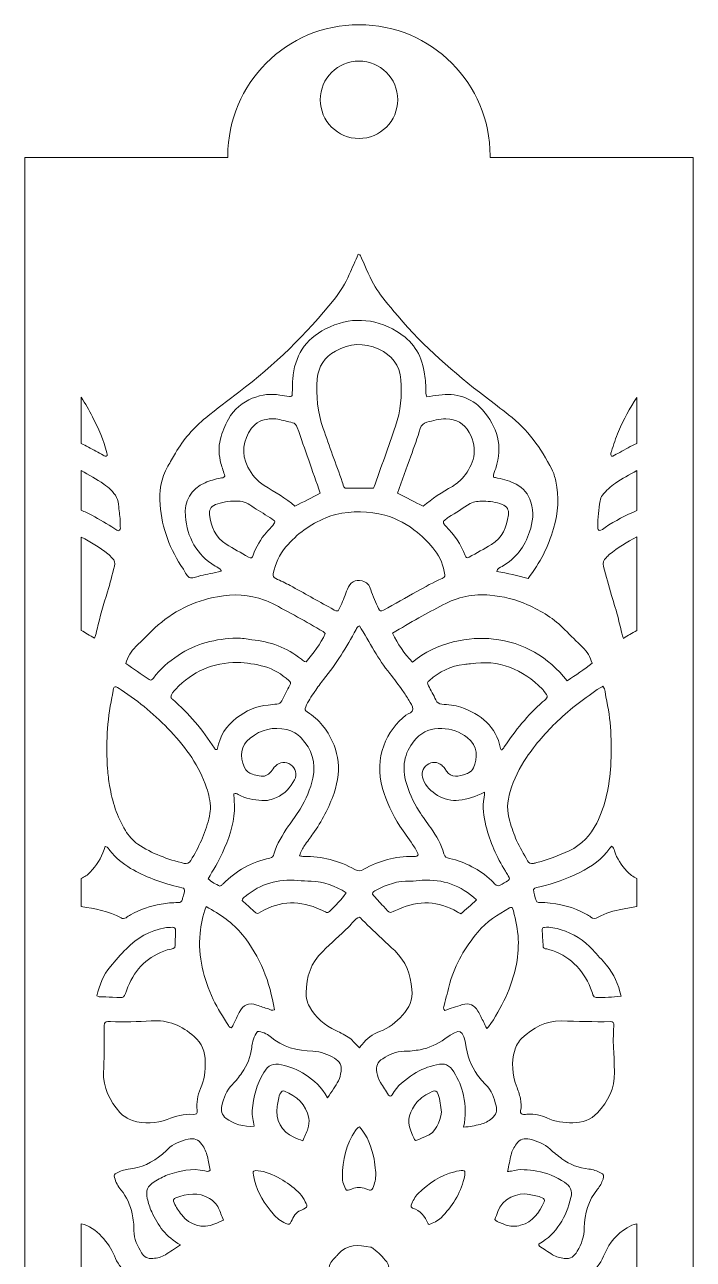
# Model space of a CAD drawing. Extents: x 1256 to 1744, y -1402 to 322.
# Drawn here: x 1256 to 1744, y -577 to 322 of the extents above; entities that cross this region are included whole.
import ezdxf

# ---------------------------------------------------------------- set-up
doc = ezdxf.new("R2010")
doc.units = 0
doc.header["$MEASUREMENT"] = 0
doc.layers.add('Layer 1', color=7, linetype='Continuous')

# ---------------------------------------------------------------- blocks, each defined once
blk = doc.blocks.new('block 2')
at = {"layer": 'Layer 1', "lineweight": 0}
for points, knots in [([(1595.49, 225.5), (1595.49, 225.5), (1595.49, 226.69), (1595.49, 226.69), (1595.49, 279.49), (1552.69, 322.29), (1499.9, 322.29), (1447.1, 322.29), (1404.3, 279.49), (1404.3, 226.69), (1404.3, 226.69), (1404.3, 225.5), (1404.3, 225.5), (1404.3, 225.5), (1256.26, 225.5), (1256.26, 225.5), (1256.26, 225.5), (1256.26, -1401.88), (1256.26, -1401.88), (1256.26, -1401.88), (1743.54, -1401.88), (1743.54, -1401.88), (1743.54, -1401.88), (1743.54, 225.5), (1743.54, 225.5), (1743.54, 225.5), (1595.49, 225.5), (1595.49, 225.5)], [0, 0, 0, 0, 1, 1, 1, 2, 2, 2, 3, 3, 3, 4, 4, 4, 5, 5, 5, 6, 6, 6, 7, 7, 7, 8, 8, 8, 9, 9, 9, 9]), ([(1499.9, 295.8), (1515.48, 295.8), (1528.11, 283.17), (1528.11, 267.59), (1528.11, 251.99), (1515.48, 239.35), (1499.9, 239.35), (1484.32, 239.35), (1471.68, 251.99), (1471.68, 267.59), (1471.68, 283.17), (1484.32, 295.8), (1499.9, 295.8)], [0, 0, 0, 0, 1, 1, 1, 2, 2, 2, 3, 3, 3, 4, 4, 4, 4]), ([(1528.39, 109.76), (1547.18, 87.52), (1568.99, 68.65), (1592.05, 51.13), (1597.74, 46.82), (1603.26, 42.32), (1608.91, 37.99), (1622.76, 27.39), (1632.56, 13.61), (1640.43, -1.71), (1641.82, -4.42), (1642.62, -7.32), (1643.29, -10.28), (1646.02, -21.92), (1645.11, -33.37), (1641.73, -44.77), (1637.86, -57.95), (1631.93, -70.04), (1623.1, -81.21), (1615.7, -79.46), (1608.19, -77.21), (1600.32, -76.28), (1600.86, -73.7), (1602.78, -73.29), (1604.17, -72.51), (1614.3, -66.8), (1620.59, -58.06), (1624.21, -47.26), (1626.56, -40.21), (1627.56, -33.04), (1625.22, -25.67), (1623.34, -19.76), (1619.75, -15.5), (1614.34, -12.64), (1610.12, -10.39), (1605.6, -9), (1600.92, -8.07), (1599.91, -7.86), (1598.87, -7.68), (1597.87, -7.49), (1597.55, -4.96), (1598.85, -3.08), (1599.52, -1.09), (1605.01, 15.12), (1600.6, 29.34), (1589.89, 41.56), (1581.69, 50.91), (1570.48, 53.92), (1558.15, 52.42), (1555.18, 52.06), (1552.24, 51.54), (1549.4, 51.13), (1548.17, 52.99), (1548.63, 54.76), (1548.6, 56.43), (1548.56, 60.76), (1548.13, 65.04), (1547.46, 69.3), (1545.38, 82.31), (1538.59, 92.15), (1527.42, 98.79), (1510.54, 108.86), (1493.08, 109.5), (1475.58, 100.63), (1460.69, 93.1), (1452.86, 80.62), (1451.6, 64), (1451.34, 60.34), (1451.37, 56.67), (1451.26, 53.01), (1451.21, 51.65), (1450.41, 51.15), (1449.14, 51.32), (1446.78, 51.65), (1444.42, 51.88), (1442.1, 52.36), (1430.61, 54.65), (1412.79, 49.68), (1404.71, 34.73), (1402.25, 30.16), (1400.15, 25.42), (1398.85, 20.4), (1397.29, 14.43), (1397.79, 8.41), (1399.3, 2.49), (1400.11, -0.63), (1401.19, -3.68), (1402.12, -6.71), (1401.43, -8.33), (1399.95, -7.81), (1398.81, -8.07), (1395, -8.9), (1391.32, -10.02), (1387.71, -11.51), (1377.23, -15.86), (1372.41, -25.1), (1373.36, -35.92), (1374.7, -51.35), (1381.45, -63.92), (1395.11, -72.19), (1396.56, -73.07), (1398.24, -73.64), (1399.28, -75.11), (1399.39, -75.26), (1399.33, -75.52), (1399.37, -76.04), (1396.75, -76.6), (1394.09, -77.18), (1391.43, -77.75), (1389.11, -78.24), (1386.78, -78.66), (1384.48, -79.2), (1381.97, -79.78), (1379.29, -81.38), (1377.06, -80.86), (1374.44, -80.24), (1373.45, -76.84), (1371.89, -74.57), (1362.2, -60.39), (1356.33, -44.66), (1354.93, -27.66), (1354.1, -17.98), (1355.58, -8.27), (1360.6, 0.47), (1362.41, 3.65), (1364.19, 6.88), (1366.05, 10.04), (1371.89, 20.01), (1379.42, 28.58), (1388.33, 35.87), (1396.19, 42.28), (1404.26, 48.44), (1412.33, 54.59), (1438.23, 74.26), (1461.49, 96.61), (1481.79, 122.08), (1486.27, 127.7), (1489.92, 133.74), (1492.82, 140.27), (1495.01, 145.16), (1497.17, 150.08), (1499.36, 155.01), (1501.24, 154.64), (1501.3, 153.17), (1501.74, 152.17), (1512.1, 128.57), (1512.36, 128.78), (1528.39, 109.76)], [0, 0, 0, 0, 1, 1, 1, 2, 2, 2, 3, 3, 3, 4, 4, 4, 5, 5, 5, 6, 6, 6, 7, 7, 7, 8, 8, 8, 9, 9, 9, 10, 10, 10, 11, 11, 11, 12, 12, 12, 13, 13, 13, 14, 14, 14, 15, 15, 15, 16, 16, 16, 17, 17, 17, 18, 18, 18, 19, 19, 19, 20, 20, 20, 21, 21, 21, 22, 22, 22, 23, 23, 23, 24, 24, 24, 25, 25, 25, 26, 26, 26, 27, 27, 27, 28, 28, 28, 29, 29, 29, 30, 30, 30, 31, 31, 31, 32, 32, 32, 33, 33, 33, 34, 34, 34, 35, 35, 35, 36, 36, 36, 37, 37, 37, 38, 38, 38, 39, 39, 39, 40, 40, 40, 41, 41, 41, 42, 42, 42, 43, 43, 43, 44, 44, 44, 45, 45, 45, 46, 46, 46, 47, 47, 47, 48, 48, 48, 49, 49, 49, 49]), ([(1526.53, 29.77), (1521.49, 14.69), (1515.95, -0.22), (1510.57, -15.37), (1510.57, -15.37), (1489.73, -15.37), (1489.73, -15.37), (1488.41, -14.31), (1488.28, -12.49), (1487.72, -10.95), (1483.04, 2.01), (1478.33, 14.95), (1473.82, 27.97), (1469.76, 39.72), (1468.42, 51.86), (1469.52, 64.26), (1470.32, 73.35), (1474.76, 80.06), (1482.7, 84.43), (1492.97, 90.1), (1503.42, 90.81), (1514.27, 85.88), (1523.96, 81.46), (1529.52, 74.21), (1530.43, 63.57), (1531.4, 52.06), (1530.19, 40.7), (1526.53, 29.77)], [0, 0, 0, 0, 1, 1, 1, 2, 2, 2, 3, 3, 3, 4, 4, 4, 5, 5, 5, 6, 6, 6, 7, 7, 7, 8, 8, 8, 9, 9, 9, 9]), ([(1297.46, 50.74), (1300.46, 46.19), (1303.17, 41.48), (1305.64, 36.56), (1309.9, 28.06), (1313.88, 19.47), (1316.19, 10.21), (1316.35, 9.63), (1316.35, 8.98), (1316.41, 8.39), (1315.29, 7.2), (1314.4, 8.11), (1313.53, 8.57), (1309.92, 10.51), (1306.37, 12.55), (1302.74, 14.43), (1300.98, 15.34), (1299.23, 16.25), (1297.46, 17.09), (1297.46, 17.09), (1297.46, 50.74), (1297.46, 50.74)], [0, 0, 0, 0, 1, 1, 1, 2, 2, 2, 3, 3, 3, 4, 4, 4, 5, 5, 5, 6, 6, 6, 7, 7, 7, 7]), ([(1702.34, 17.11), (1698.12, 15.1), (1693.99, 12.94), (1689.92, 10.62), (1688.23, 9.67), (1686.54, 8.74), (1684.79, 7.89), (1684.12, 7.57), (1683.47, 8.09), (1683.45, 8.74), (1683.41, 9.58), (1683.58, 10.47), (1683.86, 11.27), (1685.53, 16.16), (1686.95, 21.16), (1689.01, 25.88), (1692.8, 34.55), (1697.19, 42.82), (1702.34, 50.59), (1702.34, 50.59), (1702.34, 17.11), (1702.34, 17.11)], [0, 0, 0, 0, 1, 1, 1, 2, 2, 2, 3, 3, 3, 4, 4, 4, 5, 5, 5, 6, 6, 6, 7, 7, 7, 7]), ([(1471.66, -19.2), (1465.34, -22.42), (1459.44, -25.45), (1453.18, -28.63), (1446.45, -22.66), (1438.49, -18.35), (1430.9, -13.53), (1425.68, -10.22), (1421.83, -5.67), (1419, -0.2), (1413.78, 9.89), (1415.21, 19.32), (1421.66, 28.26), (1424.77, 32.56), (1429.29, 34.44), (1434.4, 34.94), (1436.52, 35.14), (1438.73, 35.11), (1440.83, 34.75), (1444.42, 34.1), (1447.92, 33.08), (1451.49, 32.26), (1453.4, 31.83), (1454.33, 30.55), (1454.93, 28.8), (1460.43, 12.96), (1465.97, -2.86), (1471.66, -19.2)], [0, 0, 0, 0, 1, 1, 1, 2, 2, 2, 3, 3, 3, 4, 4, 4, 5, 5, 5, 6, 6, 6, 7, 7, 7, 8, 8, 8, 9, 9, 9, 9]), ([(1576.26, -7.06), (1573.94, -9.93), (1571.09, -12.23), (1567.95, -14.15), (1560.61, -18.65), (1553.13, -22.9), (1546.64, -28.63), (1540.47, -25.49), (1534.54, -22.48), (1528.01, -19.15), (1531.32, -9.87), (1534.52, -1), (1537.68, 7.89), (1540.04, 14.58), (1542.48, 21.24), (1544.58, 28.02), (1545.4, 30.64), (1546.79, 31.87), (1549.34, 32.56), (1553.93, 33.84), (1558.47, 34.98), (1563.25, 35.01), (1570.8, 35.03), (1576.34, 31.85), (1580.15, 25.18), (1587.49, 12.37), (1583.01, 1.4), (1576.26, -7.06)], [0, 0, 0, 0, 1, 1, 1, 2, 2, 2, 3, 3, 3, 4, 4, 4, 5, 5, 5, 6, 6, 6, 7, 7, 7, 8, 8, 8, 9, 9, 9, 9]), ([(1297.46, -2.64), (1303.1, -5.63), (1308.6, -8.92), (1313.94, -12.51), (1315.72, -13.72), (1317.36, -15.15), (1318.92, -16.62), (1322.49, -19.97), (1324.68, -23.93), (1324.83, -29.06), (1324.94, -32.94), (1326.04, -36.72), (1325.89, -40.1), (1325.89, -41.29), (1325.95, -41.94), (1325.89, -42.59), (1325.78, -43.82), (1326.41, -45.38), (1325.24, -46.16), (1323.9, -47.09), (1322.86, -45.66), (1321.89, -44.99), (1316.54, -41.33), (1310.83, -38.3), (1305.16, -35.21), (1302.65, -33.82), (1300.07, -32.63), (1297.46, -31.62), (1297.46, -31.62), (1297.46, -2.64), (1297.46, -2.64)], [0, 0, 0, 0, 1, 1, 1, 2, 2, 2, 3, 3, 3, 4, 4, 4, 5, 5, 5, 6, 6, 6, 7, 7, 7, 8, 8, 8, 9, 9, 9, 10, 10, 10, 10]), ([(1702.34, -31.83), (1694.31, -35.06), (1686.65, -39.21), (1679.25, -44.06), (1677.89, -44.97), (1676.74, -46.42), (1674.9, -46.35), (1673.73, -45.53), (1674.06, -44.38), (1674.02, -43.39), (1673.76, -37.11), (1674.69, -30.92), (1675.6, -24.73), (1675.81, -23.18), (1676.44, -21.88), (1677.39, -20.67), (1680.07, -17.27), (1683.02, -14.2), (1686.72, -11.84), (1691.82, -8.57), (1697.04, -5.5), (1702.34, -2.69), (1702.34, -2.69), (1702.34, -31.83), (1702.34, -31.83)], [0, 0, 0, 0, 1, 1, 1, 2, 2, 2, 3, 3, 3, 4, 4, 4, 5, 5, 5, 6, 6, 6, 7, 7, 7, 8, 8, 8, 8]), ([(1421.83, -28.59), (1425.96, -31.62), (1430.59, -34.02), (1434.9, -36.85), (1439.53, -39.88), (1439.49, -39.99), (1435.92, -43.91), (1434.77, -45.18), (1433.58, -46.44), (1432.45, -47.74), (1428.17, -52.65), (1424.88, -58.14), (1422.76, -64.33), (1422.09, -66.34), (1421.16, -66.67), (1419.32, -65.63), (1413.89, -62.58), (1408.44, -59.53), (1403.13, -56.28), (1395.06, -51.35), (1392.14, -43.34), (1390.91, -34.6), (1390.52, -31.9), (1391.62, -28.87), (1395.28, -27.46), (1399.95, -25.67), (1404.78, -24.8), (1410.47, -24.99), (1414.26, -24.65), (1418.13, -25.88), (1421.83, -28.59)], [0, 0, 0, 0, 1, 1, 1, 2, 2, 2, 3, 3, 3, 4, 4, 4, 5, 5, 5, 6, 6, 6, 7, 7, 7, 8, 8, 8, 9, 9, 9, 10, 10, 10, 10]), ([(1561.93, -41.74), (1561.15, -40.77), (1561.13, -39.77), (1562.11, -38.93), (1563.08, -38.11), (1564.12, -37.31), (1565.2, -36.61), (1570.46, -33.28), (1575.76, -29.99), (1581, -26.64), (1583.92, -24.76), (1587.18, -25.21), (1590.58, -24.91), (1595.12, -24.99), (1599.8, -25.56), (1604.21, -27.37), (1607.85, -28.89), (1609.23, -30.97), (1608.76, -34.95), (1607.65, -43.84), (1604.34, -51.61), (1596.36, -56.5), (1591.06, -59.74), (1585.58, -62.73), (1580.15, -65.78), (1578.68, -66.58), (1577.71, -66.21), (1577.17, -64.61), (1574.37, -56.26), (1569.29, -49.4), (1563.21, -43.21), (1562.76, -42.76), (1562.32, -42.26), (1561.93, -41.74)], [0, 0, 0, 0, 1, 1, 1, 2, 2, 2, 3, 3, 3, 4, 4, 4, 5, 5, 5, 6, 6, 6, 7, 7, 7, 8, 8, 8, 9, 9, 9, 10, 10, 10, 11, 11, 11, 11]), ([(1517.79, -104.32), (1515.87, -105.38), (1515.17, -105.16), (1514.22, -103.24), (1512.06, -98.8), (1509.94, -94.32), (1508.57, -89.54), (1507.6, -86.16), (1505.57, -83.83), (1502.11, -83.03), (1497.21, -81.88), (1493.17, -84.02), (1491.44, -89), (1490.01, -93.09), (1488.49, -97.09), (1486.63, -100.99), (1485.99, -102.33), (1485.25, -103.6), (1484.62, -104.79), (1482.44, -105.16), (1481.14, -103.82), (1479.67, -103), (1469.69, -97.5), (1459.74, -91.92), (1449.72, -86.45), (1446.34, -84.58), (1442.77, -83.03), (1439.31, -81.32), (1437.45, -80.41), (1437.04, -79.69), (1437.43, -77.77), (1438.92, -70.48), (1441.76, -63.94), (1446.69, -58.16), (1454.72, -48.77), (1464.35, -41.83), (1475.64, -37.05), (1478.02, -36.03), (1480.47, -35.32), (1483, -34.71), (1494.99, -31.83), (1507, -31.96), (1518.79, -35.23), (1527.55, -37.63), (1535.53, -42.07), (1542.61, -47.82), (1547.31, -51.61), (1551.35, -56.11), (1555.18, -60.78), (1559.42, -65.95), (1561.15, -72.16), (1562.5, -78.53), (1562.84, -80.17), (1561.57, -80.86), (1560.4, -81.34), (1553.97, -83.91), (1548.06, -87.48), (1542.05, -90.79), (1533.93, -95.25), (1525.88, -99.84), (1517.79, -104.32)], [0, 0, 0, 0, 1, 1, 1, 2, 2, 2, 3, 3, 3, 4, 4, 4, 5, 5, 5, 6, 6, 6, 7, 7, 7, 8, 8, 8, 9, 9, 9, 10, 10, 10, 11, 11, 11, 12, 12, 12, 13, 13, 13, 14, 14, 14, 15, 15, 15, 16, 16, 16, 17, 17, 17, 18, 18, 18, 19, 19, 19, 20, 20, 20, 20]), ([(1297.46, -51.07), (1304.32, -54.46), (1310.74, -58.64), (1316.87, -63.34), (1318.06, -64.25), (1318.99, -65.5), (1320.11, -66.47), (1321.97, -68.1), (1322.27, -70.02), (1321.65, -72.32), (1319.96, -78.55), (1318.66, -84.89), (1316.63, -90.99), (1313.64, -99.99), (1311.26, -109.14), (1309.01, -118.34), (1308.56, -120.22), (1308.02, -122.06), (1307.24, -124.9), (1303.58, -122.73), (1300.46, -120.94), (1297.46, -119.08), (1297.46, -119.08), (1297.46, -51.07), (1297.46, -51.07)], [0, 0, 0, 0, 1, 1, 1, 2, 2, 2, 3, 3, 3, 4, 4, 4, 5, 5, 5, 6, 6, 6, 7, 7, 7, 8, 8, 8, 8]), ([(1702.34, -119.08), (1700.63, -120.09), (1698.94, -121.11), (1697.23, -122.1), (1695.96, -122.84), (1694.68, -123.64), (1692.54, -124.92), (1691.2, -119.75), (1689.94, -115.42), (1688.95, -111.05), (1687.6, -105.16), (1685.74, -99.43), (1684.01, -93.67), (1681.91, -86.66), (1680.18, -79.56), (1678.19, -72.51), (1677.48, -69.96), (1678, -67.88), (1680.03, -66.15), (1680.83, -65.44), (1681.48, -64.53), (1682.32, -63.88), (1688.66, -58.92), (1695.26, -54.53), (1702.34, -51.02), (1702.34, -51.02), (1702.34, -119.08), (1702.34, -119.08)], [0, 0, 0, 0, 1, 1, 1, 2, 2, 2, 3, 3, 3, 4, 4, 4, 5, 5, 5, 6, 6, 6, 7, 7, 7, 8, 8, 8, 9, 9, 9, 9]), ([(1351.2, -117.37), (1364.06, -105.14), (1379.36, -97.91), (1396.73, -94.54), (1408.5, -92.24), (1419.86, -93.04), (1431.05, -97.09), (1432.86, -97.74), (1434.68, -98.45), (1436.39, -99.34), (1449.01, -105.9), (1461.45, -112.76), (1473.67, -120.01), (1474.21, -120.33), (1474.65, -120.85), (1475.3, -121.41), (1471.75, -129.09), (1466.81, -135.82), (1461.36, -142.05), (1459.8, -141.88), (1458.85, -140.95), (1457.88, -140.15), (1447.34, -131.58), (1435.14, -127.23), (1421.76, -125.89), (1418.11, -125.52), (1414.47, -124.64), (1410.86, -124.72), (1395.52, -125.13), (1380.98, -128.68), (1368.1, -137.4), (1361.33, -142.01), (1354.86, -147.05), (1350.04, -153.85), (1349.26, -154.93), (1348.37, -156.01), (1346.88, -154.99), (1341.21, -151.12), (1335.56, -147.2), (1329.98, -143.35), (1331.43, -138.27), (1333.74, -134.26), (1337.31, -130.91), (1342.03, -126.47), (1346.51, -121.82), (1351.2, -117.37)], [0, 0, 0, 0, 1, 1, 1, 2, 2, 2, 3, 3, 3, 4, 4, 4, 5, 5, 5, 6, 6, 6, 7, 7, 7, 8, 8, 8, 9, 9, 9, 10, 10, 10, 11, 11, 11, 12, 12, 12, 13, 13, 13, 14, 14, 14, 15, 15, 15, 15]), ([(1597.81, -125.41), (1580.71, -123.55), (1556.48, -127.19), (1538.89, -142.27), (1532.85, -136.13), (1528.22, -129.05), (1524.26, -121.13), (1530.77, -117.34), (1537.05, -113.58), (1543.43, -110.01), (1549.25, -106.74), (1555.18, -103.65), (1561.07, -100.51), (1571.8, -94.78), (1583.31, -92.24), (1595.36, -93.41), (1604.8, -94.32), (1614.06, -96.46), (1622.8, -100.4), (1632.88, -104.95), (1642.21, -110.66), (1650, -118.66), (1654.22, -122.99), (1658.5, -127.23), (1662.89, -131.39), (1666.31, -134.59), (1668.39, -138.48), (1669.73, -143.09), (1664.02, -147.79), (1657.81, -151.57), (1651.6, -155.84), (1637.6, -138.4), (1620.01, -127.84), (1597.81, -125.41)], [0, 0, 0, 0, 1, 1, 1, 2, 2, 2, 3, 3, 3, 4, 4, 4, 5, 5, 5, 6, 6, 6, 7, 7, 7, 8, 8, 8, 9, 9, 9, 10, 10, 10, 11, 11, 11, 11]), ([(1517.06, -234.27), (1520, -244.01), (1524.05, -253.29), (1529.76, -261.77), (1532.77, -266.25), (1535.92, -270.62), (1538.95, -275.08), (1540.62, -277.55), (1542.33, -280.02), (1543.02, -282.76), (1541.77, -284.23), (1540.4, -283.87), (1539.19, -283.87), (1526.4, -283.8), (1514.44, -286.92), (1503.34, -293.21), (1501.07, -294.51), (1499.14, -294.79), (1496.76, -293.41), (1485.29, -286.79), (1472.87, -283.72), (1459.65, -283.85), (1458.83, -283.87), (1458.01, -283.63), (1456.6, -283.46), (1457.47, -280.15), (1458.89, -278), (1460.3, -275.88), (1462.23, -273), (1464.2, -270.17), (1466.23, -267.38), (1472.89, -258.25), (1478, -248.34), (1481.68, -237.65), (1487.85, -219.69), (1485.08, -203.25), (1473.33, -188.36), (1470.21, -184.44), (1466.42, -181.26), (1462.18, -178.58), (1460.28, -177.39), (1460.17, -176.74), (1461.04, -174.86), (1462.83, -170.9), (1465.13, -167.26), (1467.61, -163.71), (1469.71, -160.71), (1471.77, -157.65), (1474.11, -154.84), (1483.35, -143.63), (1490.81, -131.28), (1497.73, -118.58), (1498.34, -117.47), (1498.69, -116.18), (1500.24, -115.72), (1503.84, -121.8), (1507.47, -127.9), (1511.02, -134.05), (1514.37, -139.85), (1518.22, -145.3), (1522.4, -150.54), (1525.6, -154.6), (1528.65, -158.8), (1531.66, -163), (1533.31, -165.27), (1534.82, -167.65), (1536.21, -170.07), (1537.37, -172.13), (1539.04, -174.29), (1539.11, -176.46), (1539.19, -179.05), (1535.9, -179.55), (1534.11, -180.92), (1520.39, -191.32), (1510.35, -212.03), (1517.06, -234.27)], [0, 0, 0, 0, 1, 1, 1, 2, 2, 2, 3, 3, 3, 4, 4, 4, 5, 5, 5, 6, 6, 6, 7, 7, 7, 8, 8, 8, 9, 9, 9, 10, 10, 10, 11, 11, 11, 12, 12, 12, 13, 13, 13, 14, 14, 14, 15, 15, 15, 16, 16, 16, 17, 17, 17, 18, 18, 18, 19, 19, 19, 20, 20, 20, 21, 21, 21, 22, 22, 22, 23, 23, 23, 24, 24, 24, 25, 25, 25, 25]), ([(1366.35, -161.85), (1378.53, -149.02), (1393.48, -142.36), (1411.23, -142.53), (1417.89, -142.59), (1424.53, -143.72), (1430.96, -145.49), (1437.67, -147.36), (1443.55, -150.99), (1448.77, -155.64), (1449.81, -156.57), (1450.37, -157.5), (1449.57, -158.97), (1447.51, -162.76), (1445.54, -166.59), (1443.64, -170.44), (1442.88, -171.96), (1441.8, -172.65), (1440.11, -172.76), (1437.97, -172.89), (1435.85, -173.34), (1433.71, -173.51), (1425.03, -174.19), (1417.52, -177.71), (1410.73, -182.88), (1402.55, -189.09), (1398.96, -195.11), (1396.58, -205.95), (1395.63, -206.23), (1395.02, -205.76), (1394.54, -204.98), (1385.98, -191.69), (1375.98, -179.62), (1363.95, -169.32), (1363.47, -168.91), (1363.13, -168.32), (1362.72, -167.82), (1363.04, -165.27), (1364.75, -163.52), (1366.35, -161.85)], [0, 0, 0, 0, 1, 1, 1, 2, 2, 2, 3, 3, 3, 4, 4, 4, 5, 5, 5, 6, 6, 6, 7, 7, 7, 8, 8, 8, 9, 9, 9, 10, 10, 10, 11, 11, 11, 12, 12, 12, 13, 13, 13, 13]), ([(1605.77, -204.09), (1605.29, -204.8), (1604.73, -205.43), (1604.17, -206.08), (1604.04, -206.21), (1603.76, -206.17), (1603.54, -206.23), (1603.37, -205.86), (1603.09, -205.52), (1603, -205.15), (1599.86, -188.88), (1588.68, -180.35), (1574.14, -175.07), (1569.64, -173.45), (1564.83, -173.36), (1560.16, -172.82), (1557.97, -172.56), (1556.74, -171.81), (1555.81, -169.75), (1554.25, -166.2), (1552.28, -162.85), (1550.51, -159.43), (1549.49, -157.5), (1549.56, -156.92), (1551.16, -155.53), (1558.45, -149.11), (1566.87, -145.06), (1576.56, -143.89), (1578.05, -143.72), (1579.57, -143.66), (1581.06, -143.42), (1601.9, -140.15), (1619.06, -147.27), (1633.58, -161.94), (1633.88, -162.24), (1634.14, -162.59), (1634.4, -162.93), (1638.29, -167.95), (1637.58, -167.82), (1633.7, -171.22), (1622.78, -180.81), (1613.82, -192.06), (1605.77, -204.09)], [0, 0, 0, 0, 1, 1, 1, 2, 2, 2, 3, 3, 3, 4, 4, 4, 5, 5, 5, 6, 6, 6, 7, 7, 7, 8, 8, 8, 9, 9, 9, 10, 10, 10, 11, 11, 11, 12, 12, 12, 13, 13, 13, 14, 14, 14, 14]), ([(1362.65, -192.73), (1373.9, -204.74), (1383.57, -217.92), (1388.81, -233.82), (1390.37, -238.54), (1391.56, -243.34), (1391.71, -249.38), (1391.41, -251.13), (1391.15, -253.94), (1390.45, -256.65), (1387.69, -267.36), (1383.1, -277.29), (1377.3, -286.7), (1376.11, -288.67), (1374.57, -289.41), (1372.47, -288.89), (1360.49, -285.97), (1348.98, -281.85), (1338.68, -274.89), (1334.89, -272.29), (1332.03, -268.79), (1329.65, -264.87), (1323.49, -254.81), (1320.02, -243.77), (1318.16, -232.17), (1317.51, -228.15), (1316.89, -224.08), (1316.61, -220.01), (1315.37, -202.53), (1316.39, -185.18), (1319.79, -167.95), (1320, -166.89), (1320.39, -165.86), (1320.46, -164.79), (1320.91, -158.35), (1322.38, -159.84), (1326.54, -162.5), (1339.87, -171.05), (1351.85, -181.22), (1362.65, -192.73)], [0, 0, 0, 0, 1, 1, 1, 2, 2, 2, 3, 3, 3, 4, 4, 4, 5, 5, 5, 6, 6, 6, 7, 7, 7, 8, 8, 8, 9, 9, 9, 10, 10, 10, 11, 11, 11, 12, 12, 12, 13, 13, 13, 13]), ([(1622.69, -286.98), (1620.01, -282.07), (1617.11, -277.25), (1614.79, -272.16), (1612.76, -267.68), (1611.22, -262.92), (1609.73, -258.23), (1607.44, -251), (1607.91, -243.82), (1610.08, -236.61), (1612.76, -227.65), (1616.76, -219.34), (1622.04, -211.66), (1628.66, -202.05), (1636.13, -193.21), (1644.65, -185.16), (1654.26, -176.11), (1664.67, -168.15), (1675.64, -160.88), (1676.18, -160.53), (1676.79, -160.32), (1677.72, -159.84), (1679.6, -162.41), (1679.23, -165.14), (1679.79, -167.63), (1683.64, -184.14), (1684.34, -200.95), (1683.32, -217.74), (1682.43, -232.17), (1679.73, -246.33), (1673.15, -259.52), (1668.67, -268.57), (1662.27, -275.34), (1653.09, -279.69), (1645.48, -283.3), (1637.66, -286.23), (1629.51, -288.35), (1628.68, -288.56), (1627.84, -288.76), (1627.02, -288.95), (1625.07, -289.36), (1623.62, -288.69), (1622.69, -286.98)], [0, 0, 0, 0, 1, 1, 1, 2, 2, 2, 3, 3, 3, 4, 4, 4, 5, 5, 5, 6, 6, 6, 7, 7, 7, 8, 8, 8, 9, 9, 9, 10, 10, 10, 11, 11, 11, 12, 12, 12, 13, 13, 13, 14, 14, 14, 14]), ([(1400.32, -281.27), (1404.71, -271.4), (1408.67, -261.36), (1409.11, -250.37), (1409.26, -246.3), (1408.87, -242.21), (1408.74, -238.21), (1409.99, -237.37), (1410.9, -238.21), (1411.77, -238.69), (1417.18, -241.72), (1423.19, -242.5), (1429.19, -243.08), (1432.86, -243.43), (1436.48, -242.47), (1439.85, -240.94), (1445.78, -238.21), (1449.96, -233.65), (1452.92, -227.96), (1454.98, -224.02), (1453.74, -219.65), (1450.17, -217.05), (1446.54, -214.43), (1442.28, -214.71), (1438.99, -217.96), (1437.78, -219.15), (1436.85, -220.64), (1435.81, -222.03), (1433.62, -224.9), (1430.79, -225.94), (1427.26, -225.14), (1425.57, -224.75), (1423.84, -224.51), (1422.22, -224), (1419.67, -223.17), (1417.48, -221.66), (1416.44, -219.13), (1412.91, -210.43), (1413.39, -203.35), (1420.66, -197.55), (1428.54, -191.24), (1437.47, -189.14), (1447.36, -191.43), (1451.49, -192.38), (1454.96, -194.5), (1457.83, -197.53), (1465.6, -205.8), (1468.7, -215.54), (1466.27, -226.72), (1464.54, -234.79), (1461.25, -242.3), (1456.93, -249.31), (1454.31, -253.53), (1451.45, -257.6), (1448.6, -261.64), (1444.09, -268.03), (1440.05, -274.61), (1437.86, -282.18), (1437.43, -283.69), (1436.74, -284.78), (1434.92, -285.12), (1421.61, -287.78), (1410.4, -294.32), (1400.82, -303.77), (1400.34, -304.23), (1399.85, -304.62), (1399.33, -305.03), (1399.17, -305.16), (1398.96, -305.22), (1398.57, -305.4), (1395.47, -304.23), (1392.6, -302.5), (1389.91, -300.09), (1393.68, -293.82), (1397.42, -287.76), (1400.32, -281.27)], [0, 0, 0, 0, 1, 1, 1, 2, 2, 2, 3, 3, 3, 4, 4, 4, 5, 5, 5, 6, 6, 6, 7, 7, 7, 8, 8, 8, 9, 9, 9, 10, 10, 10, 11, 11, 11, 12, 12, 12, 13, 13, 13, 14, 14, 14, 15, 15, 15, 16, 16, 16, 17, 17, 17, 18, 18, 18, 19, 19, 19, 20, 20, 20, 21, 21, 21, 22, 22, 22, 23, 23, 23, 24, 24, 24, 25, 25, 25, 25]), ([(1607.63, -302), (1607.46, -302.13), (1607.26, -302.22), (1607.07, -302.32), (1605.19, -303.32), (1603.33, -305.01), (1601.36, -305.16), (1599.21, -305.31), (1598.02, -302.71), (1596.47, -301.31), (1587.6, -293.43), (1577.51, -287.85), (1565.89, -285.29), (1563.75, -284.82), (1562.37, -284.15), (1561.78, -281.96), (1559.92, -275), (1556.24, -268.92), (1552.15, -263.07), (1549.32, -259.01), (1546.44, -254.96), (1543.74, -250.8), (1539.26, -243.88), (1535.92, -236.39), (1533.89, -228.43), (1530.97, -216.92), (1533.5, -206.62), (1541.64, -197.88), (1546.66, -192.51), (1552.93, -190.18), (1560.25, -190.54), (1567.08, -190.89), (1573.29, -192.92), (1578.79, -197.19), (1586.92, -203.48), (1586.32, -211.92), (1583.29, -219.3), (1582.62, -220.92), (1581.34, -222.18), (1579.74, -222.96), (1578.59, -223.52), (1577.38, -223.93), (1576.15, -224.34), (1570.46, -226.2), (1565.52, -225.79), (1562.34, -219.8), (1561.87, -218.89), (1561.05, -218.09), (1560.22, -217.4), (1556.87, -214.65), (1552.98, -214.58), (1549.51, -217.18), (1546.29, -219.58), (1545.08, -223.84), (1546.59, -227.57), (1550.62, -237.48), (1562.13, -244.1), (1572.69, -242.86), (1578.96, -242.13), (1584.91, -240.61), (1591.32, -236.93), (1591.21, -238.9), (1591.3, -239.99), (1591.08, -241), (1589.67, -247.95), (1590.65, -254.74), (1592.36, -261.49), (1595.34, -273.29), (1600.34, -284.21), (1606.59, -294.6), (1607.26, -295.72), (1607.98, -296.78), (1608.65, -297.91), (1609.97, -300.12), (1609.84, -300.55), (1607.63, -302)], [0, 0, 0, 0, 1, 1, 1, 2, 2, 2, 3, 3, 3, 4, 4, 4, 5, 5, 5, 6, 6, 6, 7, 7, 7, 8, 8, 8, 9, 9, 9, 10, 10, 10, 11, 11, 11, 12, 12, 12, 13, 13, 13, 14, 14, 14, 15, 15, 15, 16, 16, 16, 17, 17, 17, 18, 18, 18, 19, 19, 19, 20, 20, 20, 21, 21, 21, 22, 22, 22, 23, 23, 23, 24, 24, 24, 25, 25, 25, 25]), ([(1297.46, -299.96), (1299.82, -298.88), (1302.04, -297.35), (1304.01, -295.25), (1308.49, -290.49), (1312.13, -285.19), (1314.07, -278.87), (1314.27, -278.24), (1314.44, -277.64), (1314.66, -277.03), (1314.7, -276.9), (1314.96, -276.83), (1315.16, -276.7), (1316.97, -276.79), (1317.47, -278.46), (1318.34, -279.58), (1322.49, -284.97), (1327.64, -289.15), (1333.48, -292.52), (1344, -298.6), (1355.23, -302.93), (1367.04, -305.7), (1373.56, -307.24), (1373.62, -306.74), (1371.52, -313.75), (1371.41, -314.16), (1371.28, -314.59), (1371.22, -315), (1370.94, -316.84), (1369.75, -317.47), (1368.04, -317.47), (1363.93, -317.49), (1359.88, -317.9), (1355.81, -318.55), (1347.81, -319.79), (1340.41, -322.51), (1333.42, -326.47), (1332.29, -327.12), (1331.19, -327.79), (1330.11, -328.48), (1328.92, -329.24), (1327.75, -329.37), (1326.47, -328.63), (1317.49, -323.42), (1307.43, -321.97), (1297.46, -320.37), (1297.46, -320.37), (1297.46, -299.96), (1297.46, -299.96)], [0, 0, 0, 0, 1, 1, 1, 2, 2, 2, 3, 3, 3, 4, 4, 4, 5, 5, 5, 6, 6, 6, 7, 7, 7, 8, 8, 8, 9, 9, 9, 10, 10, 10, 11, 11, 11, 12, 12, 12, 13, 13, 13, 14, 14, 14, 15, 15, 15, 16, 16, 16, 16]), ([(1702.34, -320.39), (1698.83, -321), (1695.35, -321.67), (1691.84, -322.27), (1685.64, -323.31), (1679.68, -325.15), (1674.17, -328.18), (1672.2, -329.28), (1670.6, -329.33), (1668.82, -328.01), (1667.81, -327.25), (1666.64, -326.62), (1665.51, -325.99), (1656.14, -320.72), (1646.02, -318.12), (1635.31, -317.53), (1633.79, -317.47), (1632.3, -317.47), (1630.78, -317.38), (1629.85, -317.34), (1629.2, -316.84), (1628.9, -315.93), (1628.04, -313.29), (1627.17, -310.63), (1626.98, -307.82), (1628.27, -306.48), (1630.03, -306.26), (1631.69, -305.89), (1641.82, -303.6), (1651.51, -300.16), (1660.79, -295.49), (1669.41, -291.16), (1677.09, -285.81), (1682.76, -277.87), (1683.12, -277.35), (1683.54, -276.86), (1683.86, -276.45), (1685.57, -277.18), (1685.64, -278.57), (1686.02, -279.78), (1687.86, -285.42), (1691.17, -290.16), (1695.09, -294.53), (1697.25, -296.96), (1699.72, -298.71), (1702.34, -299.92), (1702.34, -299.92), (1702.34, -320.39), (1702.34, -320.39)], [0, 0, 0, 0, 1, 1, 1, 2, 2, 2, 3, 3, 3, 4, 4, 4, 5, 5, 5, 6, 6, 6, 7, 7, 7, 8, 8, 8, 9, 9, 9, 10, 10, 10, 11, 11, 11, 12, 12, 12, 13, 13, 13, 14, 14, 14, 15, 15, 15, 16, 16, 16, 16]), ([(1478.43, -323.92), (1477.61, -324.76), (1476.59, -324.87), (1475.49, -324.29), (1474.37, -323.68), (1473.15, -323.2), (1471.99, -322.66), (1457.14, -315.76), (1442.56, -315.83), (1428.26, -324.26), (1425.68, -325.8), (1425.64, -325.78), (1423.3, -323.7), (1420.42, -321.13), (1417.57, -318.53), (1414.8, -316), (1414.75, -314.33), (1416.01, -313.75), (1416.94, -312.99), (1428.1, -303.77), (1440.91, -299.96), (1455.32, -301.44), (1458.53, -301.76), (1461.75, -301.78), (1464.97, -301.85), (1474.3, -302.02), (1482.52, -305.37), (1490.55, -310.29), (1487.09, -315.63), (1482.61, -319.66), (1478.43, -323.92)], [0, 0, 0, 0, 1, 1, 1, 2, 2, 2, 3, 3, 3, 4, 4, 4, 5, 5, 5, 6, 6, 6, 7, 7, 7, 8, 8, 8, 9, 9, 9, 10, 10, 10, 10]), ([(1528.87, -322.17), (1521.34, -325.52), (1523.22, -325.93), (1517.64, -320.2), (1514.78, -317.27), (1512.17, -314.18), (1509.68, -311.41), (1509.94, -309.31), (1511.32, -308.99), (1512.36, -308.4), (1520.06, -304.25), (1528.14, -301.57), (1537.03, -301.8), (1540.04, -301.87), (1543.04, -301.37), (1546.05, -301.2), (1560.94, -300.44), (1574.05, -304.6), (1585.58, -315.48), (1581.41, -319.2), (1577.75, -322.47), (1574.09, -325.71), (1573.01, -325.11), (1572.28, -324.7), (1571.54, -324.26), (1557.69, -316.06), (1543.41, -315.72), (1528.87, -322.17)], [0, 0, 0, 0, 1, 1, 1, 2, 2, 2, 3, 3, 3, 4, 4, 4, 5, 5, 5, 6, 6, 6, 7, 7, 7, 8, 8, 8, 9, 9, 9, 9]), ([(1414.97, -340.9), (1427.8, -356.92), (1435.07, -375.33), (1438.21, -395.62), (1436.54, -396.49), (1435.24, -395.34), (1433.95, -394.98), (1431.05, -394.2), (1428.26, -393.03), (1425.38, -392.14), (1419.17, -390.24), (1415.73, -391.71), (1412.66, -397.53), (1411.25, -400.21), (1409.99, -402.96), (1408.61, -405.62), (1408.05, -406.72), (1407.79, -408.04), (1406.64, -408.76), (1405.69, -408.54), (1405.17, -407.87), (1404.71, -407.11), (1401.01, -400.8), (1396.82, -394.72), (1393.72, -388.09), (1386.58, -372.88), (1382.47, -356.89), (1384.09, -339.86), (1384.72, -333.44), (1386.04, -327.14), (1388.44, -320.41), (1398.89, -326.06), (1407.98, -332.18), (1414.97, -340.9)], [0, 0, 0, 0, 1, 1, 1, 2, 2, 2, 3, 3, 3, 4, 4, 4, 5, 5, 5, 6, 6, 6, 7, 7, 7, 8, 8, 8, 9, 9, 9, 10, 10, 10, 11, 11, 11, 11]), ([(1594.32, -408.11), (1594.11, -408.46), (1593.65, -408.63), (1592.96, -409.13), (1591.51, -406.23), (1590.1, -403.37), (1588.68, -400.51), (1587.98, -399.17), (1587.36, -397.81), (1586.6, -396.51), (1583.92, -391.9), (1580.24, -390.35), (1575.13, -391.86), (1570.8, -393.14), (1566.56, -394.69), (1562.37, -396.1), (1561.15, -394.85), (1561.67, -393.55), (1561.98, -392.36), (1563.34, -386.93), (1564.7, -381.5), (1566.17, -376.11), (1570, -362.11), (1577.38, -349.99), (1586.49, -338.96), (1592.74, -331.4), (1600.97, -326.12), (1609.49, -321.39), (1610.03, -321.1), (1610.75, -321.15), (1611.61, -321), (1615.96, -334.59), (1617.37, -348.24), (1614.6, -362.37), (1611.31, -379.22), (1603.87, -394.11), (1594.32, -408.11)], [0, 0, 0, 0, 1, 1, 1, 2, 2, 2, 3, 3, 3, 4, 4, 4, 5, 5, 5, 6, 6, 6, 7, 7, 7, 8, 8, 8, 9, 9, 9, 10, 10, 10, 11, 11, 11, 12, 12, 12, 12]), ([(1502.11, -420.94), (1501.59, -421.61), (1501.07, -422.3), (1500.37, -423.21), (1497, -421.03), (1495.85, -418), (1493.21, -416.33), (1489.94, -414.25), (1486.68, -412.29), (1483.11, -410.68), (1474.88, -406.96), (1468.22, -401.32), (1463.81, -393.27), (1462.12, -390.17), (1461.23, -386.86), (1461.32, -383.33), (1461.56, -371.74), (1464.69, -361.24), (1473.44, -353), (1479.71, -347.09), (1485.9, -341.1), (1492.26, -335.28), (1494.92, -332.85), (1496.63, -329.39), (1500.2, -327.99), (1502.65, -330.39), (1505.07, -332.83), (1507.56, -335.21), (1513.64, -340.99), (1519.74, -346.81), (1525.91, -352.5), (1534.15, -360.14), (1537.57, -369.83), (1538.46, -380.74), (1539.06, -388.09), (1536.53, -394.39), (1531.62, -399.61), (1526.9, -404.63), (1521.69, -409.04), (1514.94, -411.49), (1509.85, -413.32), (1505.42, -416.48), (1502.11, -420.94)], [0, 0, 0, 0, 1, 1, 1, 2, 2, 2, 3, 3, 3, 4, 4, 4, 5, 5, 5, 6, 6, 6, 7, 7, 7, 8, 8, 8, 9, 9, 9, 10, 10, 10, 11, 11, 11, 12, 12, 12, 13, 13, 13, 14, 14, 14, 14]), ([(1310.59, -386.04), (1310.18, -386.02), (1309.79, -385.78), (1308.95, -385.48), (1310.63, -377.64), (1313.56, -370.35), (1318.75, -364.12), (1322.49, -359.66), (1326.32, -355.27), (1330.35, -351.07), (1338.03, -343.07), (1347.35, -337.96), (1358.28, -335.88), (1360.16, -335.54), (1362.13, -335.54), (1364.08, -335.49), (1365.59, -335.45), (1366.31, -336.27), (1366.26, -337.94), (1366.11, -342.03), (1365.92, -346.1), (1365.74, -350.14), (1364.08, -351.72), (1361.98, -351.42), (1360.21, -352), (1346.38, -356.46), (1336.9, -365.66), (1331.51, -378.92), (1328.01, -387.55), (1330.13, -386.88), (1320.28, -386.47), (1317.06, -386.34), (1313.81, -386.21), (1310.59, -386.04)], [0, 0, 0, 0, 1, 1, 1, 2, 2, 2, 3, 3, 3, 4, 4, 4, 5, 5, 5, 6, 6, 6, 7, 7, 7, 8, 8, 8, 9, 9, 9, 10, 10, 10, 11, 11, 11, 11]), ([(1633.4, -337.07), (1633.34, -335.99), (1634.22, -335.62), (1635.09, -335.54), (1639.24, -335.08), (1643.27, -336.08), (1647.14, -337.27), (1656.16, -340.06), (1663.91, -344.97), (1670.29, -351.94), (1673.65, -355.57), (1676.94, -359.27), (1680.16, -363.02), (1685.76, -369.51), (1689.03, -377.08), (1690.85, -385.74), (1684.62, -386.58), (1678.65, -386.56), (1672.67, -386.58), (1671.55, -386.6), (1670.75, -385.82), (1670.36, -384.68), (1669.82, -383.03), (1669.3, -381.41), (1668.65, -379.81), (1662.94, -365.59), (1652.98, -355.92), (1638.12, -351.57), (1637.3, -351.33), (1636.43, -351.25), (1635.59, -351.07), (1634.61, -350.88), (1634.16, -350.21), (1634.09, -349.28), (1633.86, -345.21), (1633.6, -341.14), (1633.4, -337.07)], [0, 0, 0, 0, 1, 1, 1, 2, 2, 2, 3, 3, 3, 4, 4, 4, 5, 5, 5, 6, 6, 6, 7, 7, 7, 8, 8, 8, 9, 9, 9, 10, 10, 10, 11, 11, 11, 12, 12, 12, 12]), ([(1313.75, -440.59), (1313.99, -435.63), (1314.1, -430.68), (1314.23, -426.24), (1314.23, -419.47), (1314.2, -413.22), (1314.25, -406.96), (1314.25, -404.84), (1314.81, -404.3), (1316.87, -404.19), (1317.49, -404.17), (1318.14, -404.19), (1318.79, -404.21), (1328.72, -404.39), (1338.63, -404.39), (1348.54, -403.65), (1360.7, -402.74), (1370.89, -407.27), (1379.85, -415.03), (1385.37, -419.84), (1387.73, -426.33), (1387.88, -433.47), (1388.01, -440.15), (1387.32, -446.71), (1384.42, -453.01), (1382.17, -457.92), (1381.3, -463.26), (1381.89, -468.78), (1382.15, -471.33), (1381.5, -472.01), (1379.01, -471.81), (1372.37, -471.29), (1366.37, -473.24), (1360.18, -475.45), (1351.98, -478.39), (1343.41, -479.23), (1334.87, -476.25), (1331.34, -475.01), (1328.14, -473.2), (1325.69, -470.4), (1318.25, -461.88), (1313.19, -452.36), (1313.75, -440.59)], [0, 0, 0, 0, 1, 1, 1, 2, 2, 2, 3, 3, 3, 4, 4, 4, 5, 5, 5, 6, 6, 6, 7, 7, 7, 8, 8, 8, 9, 9, 9, 10, 10, 10, 11, 11, 11, 12, 12, 12, 13, 13, 13, 14, 14, 14, 14]), ([(1647.38, -403.67), (1659.22, -403.91), (1671.05, -404.5), (1682.91, -404.21), (1685.22, -404.17), (1685.76, -404.86), (1685.59, -407.53), (1685.18, -413.76), (1685.01, -419.99), (1685.68, -426.22), (1685.81, -431.18), (1685.89, -436.13), (1686.07, -441.09), (1686.48, -452.83), (1681.37, -462.38), (1673.73, -470.69), (1669, -475.86), (1662.53, -477.91), (1655.65, -477.91), (1649.22, -477.89), (1642.84, -477.29), (1636.8, -474.41), (1632.51, -472.35), (1627.8, -471.53), (1622.97, -471.7), (1621.89, -471.75), (1620.83, -471.85), (1619.75, -471.83), (1618.19, -471.79), (1617.37, -470.97), (1617.71, -469.3), (1618.3, -466.27), (1617.95, -463.35), (1617.48, -460.34), (1616.96, -457.12), (1615.75, -454.18), (1614.62, -451.15), (1611.5, -442.64), (1610.88, -433.97), (1613.41, -425.18), (1614.36, -421.81), (1616.05, -418.76), (1618.6, -416.38), (1626.72, -408.82), (1635.91, -403.46), (1647.38, -403.67)], [0, 0, 0, 0, 1, 1, 1, 2, 2, 2, 3, 3, 3, 4, 4, 4, 5, 5, 5, 6, 6, 6, 7, 7, 7, 8, 8, 8, 9, 9, 9, 10, 10, 10, 11, 11, 11, 12, 12, 12, 13, 13, 13, 14, 14, 14, 15, 15, 15, 15]), ([(1466.34, -425.83), (1472.27, -425.96), (1477.2, -428.12), (1482.07, -430.94), (1485.79, -433.06), (1487.56, -436.13), (1486.83, -440.61), (1486.42, -442.99), (1485.96, -445.28), (1484.9, -447.4), (1482.85, -451.43), (1480.14, -455.02), (1476.9, -459.74), (1472.87, -451.69), (1466.97, -447.08), (1460.65, -442.82), (1455.39, -439.25), (1449.5, -437.19), (1443.45, -435.63), (1437.43, -434.12), (1433.88, -435.96), (1430.46, -441.39), (1425.14, -449.83), (1422.93, -459.17), (1422.13, -468.95), (1421.81, -472.89), (1423.15, -476.61), (1423.45, -480.49), (1416.44, -481.2), (1407.74, -478.6), (1403.03, -474.73), (1399.95, -472.22), (1399.05, -469.08), (1399.95, -465.49), (1401.4, -459.85), (1403.29, -454.39), (1407.59, -450.07), (1410.17, -447.47), (1412.4, -444.5), (1414.54, -441.54), (1418.52, -436.02), (1420.9, -429.81), (1421.68, -423.04), (1422.15, -418.91), (1423.26, -415.03), (1425.9, -411.38), (1429.36, -411.64), (1432.58, -412.87), (1435.18, -415.08), (1444.18, -422.76), (1454.91, -425.59), (1466.34, -425.83)], [0, 0, 0, 0, 1, 1, 1, 2, 2, 2, 3, 3, 3, 4, 4, 4, 5, 5, 5, 6, 6, 6, 7, 7, 7, 8, 8, 8, 9, 9, 9, 10, 10, 10, 11, 11, 11, 12, 12, 12, 13, 13, 13, 14, 14, 14, 15, 15, 15, 16, 16, 16, 17, 17, 17, 17]), ([(1596.77, -474.73), (1594.24, -476.85), (1591.36, -478.39), (1588.2, -479.1), (1584.46, -479.92), (1580.74, -481.11), (1576.06, -481.03), (1578.03, -473.04), (1577.6, -465.62), (1576.11, -458.14), (1574.83, -451.88), (1572.21, -446.28), (1568.99, -440.91), (1565.96, -435.81), (1562.17, -434.16), (1556.39, -435.63), (1550.55, -437.1), (1544.82, -439.01), (1539.73, -442.45), (1533.61, -446.56), (1527.66, -450.8), (1524.02, -457.51), (1523.35, -458.72), (1522.23, -458.76), (1521.51, -457.72), (1519.46, -454.67), (1517.4, -451.64), (1515.48, -448.53), (1514.09, -446.3), (1513.59, -443.75), (1512.97, -441.24), (1511.86, -436.78), (1513.55, -433.49), (1517.16, -431.31), (1521.95, -428.41), (1526.81, -425.74), (1532.79, -425.87), (1536.64, -425.96), (1540.53, -425.33), (1544.36, -424.66), (1551.03, -423.47), (1557, -420.64), (1562.52, -416.68), (1573.99, -408.43), (1575.82, -409.6), (1578.03, -423.06), (1579.44, -431.65), (1582.9, -439.07), (1588.31, -445.72), (1589.52, -447.21), (1590.73, -448.77), (1592.14, -450.09), (1596.68, -454.26), (1598.26, -459.87), (1599.8, -465.49), (1600.79, -469.13), (1599.71, -472.24), (1596.77, -474.73)], [0, 0, 0, 0, 1, 1, 1, 2, 2, 2, 3, 3, 3, 4, 4, 4, 5, 5, 5, 6, 6, 6, 7, 7, 7, 8, 8, 8, 9, 9, 9, 10, 10, 10, 11, 11, 11, 12, 12, 12, 13, 13, 13, 14, 14, 14, 15, 15, 15, 16, 16, 16, 17, 17, 17, 18, 18, 18, 19, 19, 19, 19]), ([(1462.66, -482.24), (1461.6, -485.05), (1460.41, -487.8), (1459, -491.2), (1456.45, -490.14), (1454.46, -489.34), (1452.49, -488.49), (1443.51, -484.58), (1438.6, -475.62), (1440.31, -465.99), (1440.89, -462.61), (1441.17, -459.11), (1442.86, -456.02), (1443.4, -455), (1444.42, -454.33), (1445.54, -454.83), (1454.35, -458.79), (1461.56, -464.22), (1463.24, -474.58), (1463.68, -477.22), (1463.57, -479.77), (1462.66, -482.24)], [0, 0, 0, 0, 1, 1, 1, 2, 2, 2, 3, 3, 3, 4, 4, 4, 5, 5, 5, 6, 6, 6, 7, 7, 7, 7]), ([(1548.39, -488.02), (1539.26, -491.65), (1541.64, -492.99), (1537.79, -483.93), (1534.39, -475.97), (1536.96, -469.11), (1542.07, -463.03), (1544.99, -459.54), (1549.02, -457.23), (1553.1, -455.24), (1555.33, -454.13), (1556.61, -454.76), (1557.52, -457.25), (1559.06, -461.34), (1559.21, -465.69), (1560.14, -470.12), (1558.67, -477.59), (1556.46, -484.79), (1548.39, -488.02)], [0, 0, 0, 0, 1, 1, 1, 2, 2, 2, 3, 3, 3, 4, 4, 4, 5, 5, 5, 6, 6, 6, 6]), ([(1510.93, -522.9), (1509.46, -527.57), (1509.44, -527.72), (1504.83, -526.08), (1501.41, -524.87), (1498.19, -524.69), (1494.83, -526.14), (1493.67, -526.64), (1492.54, -527.4), (1490.81, -527.07), (1488.82, -524.24), (1487.74, -520.75), (1487.78, -517.12), (1487.87, -505.09), (1490.4, -493.69), (1497.3, -483.58), (1498.04, -482.54), (1498.64, -481.35), (1500.22, -480.81), (1506.11, -487.58), (1509.18, -495.72), (1510.85, -504.46), (1511.37, -507.19), (1511.56, -509.98), (1511.95, -512.75), (1512.47, -516.23), (1511.99, -519.59), (1510.93, -522.9)], [0, 0, 0, 0, 1, 1, 1, 2, 2, 2, 3, 3, 3, 4, 4, 4, 5, 5, 5, 6, 6, 6, 7, 7, 7, 8, 8, 8, 9, 9, 9, 9]), ([(1323.12, -514.61), (1325.82, -513.27), (1328.57, -511.99), (1331.64, -511.75), (1341.27, -511.04), (1349.34, -506.76), (1356.64, -500.72), (1357.96, -499.61), (1359.3, -498.51), (1360.49, -497.26), (1364.55, -493.04), (1369.9, -491.31), (1375.33, -489.92), (1379.44, -488.86), (1382.9, -490.03), (1385.44, -493.77), (1387.27, -496.48), (1388.68, -499.33), (1389.37, -502.54), (1390.07, -505.91), (1390.69, -509.29), (1391.32, -512.55), (1390.09, -513.96), (1388.72, -513.27), (1387.6, -513.01), (1378.16, -510.74), (1369.19, -512.99), (1360.38, -515.99), (1356.96, -517.16), (1353.76, -519.09), (1350.62, -520.99), (1345.84, -523.87), (1344.3, -527.61), (1345.62, -533.07), (1346.42, -536.4), (1347.37, -539.77), (1348.82, -542.87), (1353.3, -552.61), (1359.21, -561.26), (1369.86, -566.93), (1365.64, -569.68), (1362.26, -571.95), (1358.8, -574.11), (1356.01, -575.87), (1352.91, -576.54), (1349.63, -576.84), (1345.9, -577.19), (1343.22, -575.67), (1341.47, -572.75), (1338.52, -567.75), (1335.8, -562.69), (1335.91, -556.48), (1335.99, -552.43), (1335.3, -548.3), (1334.52, -544.3), (1333.29, -537.85), (1330.54, -532.03), (1326.43, -526.88), (1324.24, -524.15), (1322.6, -521.17), (1321.71, -517.77), (1321.28, -516.23), (1321.84, -515.26), (1323.12, -514.61)], [0, 0, 0, 0, 1, 1, 1, 2, 2, 2, 3, 3, 3, 4, 4, 4, 5, 5, 5, 6, 6, 6, 7, 7, 7, 8, 8, 8, 9, 9, 9, 10, 10, 10, 11, 11, 11, 12, 12, 12, 13, 13, 13, 14, 14, 14, 15, 15, 15, 16, 16, 16, 17, 17, 17, 18, 18, 18, 19, 19, 19, 20, 20, 20, 21, 21, 21, 21]), ([(1659, -571.62), (1656.86, -575.26), (1654.07, -577.34), (1649.52, -576.8), (1646.45, -576.43), (1643.59, -575.74), (1641, -574.11), (1637.53, -571.95), (1634.16, -569.68), (1631.41, -567.88), (1630.68, -566.8), (1630.81, -566.48), (1631.28, -566.19), (1644.2, -558.51), (1650.8, -546.5), (1654.35, -532.46), (1655.54, -527.72), (1653.78, -523.89), (1649.74, -521.32), (1643.53, -517.36), (1636.86, -514.39), (1629.51, -513.18), (1623.3, -512.16), (1617.13, -511.34), (1610.92, -513.2), (1610.36, -513.38), (1609.69, -513.29), (1608.22, -513.35), (1609.15, -508.96), (1609.88, -505.15), (1610.73, -501.39), (1611.4, -498.4), (1612.91, -495.83), (1614.69, -493.32), (1617.13, -489.81), (1620.55, -488.93), (1624.36, -489.92), (1629.77, -491.33), (1635.07, -493.04), (1639.24, -497.17), (1641.84, -499.72), (1644.83, -501.93), (1647.75, -504.12), (1653.59, -508.46), (1660.21, -510.93), (1667.42, -511.67), (1670.49, -511.99), (1673.3, -512.94), (1676.01, -514.31), (1678.39, -515.48), (1678.67, -516.28), (1677.74, -518.98), (1676.81, -521.64), (1675.57, -524.13), (1673.78, -526.34), (1667.03, -534.52), (1664.19, -544.15), (1664.04, -554.51), (1663.93, -560.78), (1662.11, -566.32), (1659, -571.62)], [0, 0, 0, 0, 1, 1, 1, 2, 2, 2, 3, 3, 3, 4, 4, 4, 5, 5, 5, 6, 6, 6, 7, 7, 7, 8, 8, 8, 9, 9, 9, 10, 10, 10, 11, 11, 11, 12, 12, 12, 13, 13, 13, 14, 14, 14, 15, 15, 15, 16, 16, 16, 17, 17, 17, 18, 18, 18, 19, 19, 19, 20, 20, 20, 20]), ([(1437.32, -544.36), (1431.13, -537.07), (1426.01, -529.22), (1423.69, -519.8), (1423.28, -518.14), (1423, -516.45), (1422.8, -514.74), (1422.61, -513.12), (1423.3, -512.6), (1426.42, -512.84), (1431.48, -513.31), (1437.21, -515.71), (1442.67, -518.76), (1447.36, -521.4), (1451.62, -524.67), (1455.61, -528.33), (1457.36, -529.95), (1458.83, -531.75), (1459.93, -533.89), (1462.25, -538.5), (1463.68, -539.45), (1457.4, -541.79), (1453.66, -543.19), (1452.12, -546.59), (1450.54, -549.92), (1449.42, -552.26), (1448.94, -552.32), (1446.54, -551.22), (1442.99, -549.58), (1439.88, -547.39), (1437.32, -544.36)], [0, 0, 0, 0, 1, 1, 1, 2, 2, 2, 3, 3, 3, 4, 4, 4, 5, 5, 5, 6, 6, 6, 7, 7, 7, 8, 8, 8, 9, 9, 9, 10, 10, 10, 10]), ([(1559.73, -547.11), (1557.28, -549.58), (1554.12, -550.96), (1550.98, -552.02), (1550.62, -551.76), (1550.36, -551.68), (1550.27, -551.52), (1547.8, -546.37), (1544.8, -541.79), (1538.87, -540.06), (1538.05, -539.8), (1537.66, -538.8), (1538.02, -537.89), (1539.21, -534.91), (1540.53, -531.94), (1542.89, -529.63), (1550.57, -522.18), (1559.25, -516.41), (1569.7, -513.57), (1570.11, -513.46), (1570.52, -513.27), (1570.93, -513.23), (1576.54, -512.53), (1578.2, -511.15), (1576.43, -518.53), (1573.75, -529.78), (1567.73, -539.04), (1559.73, -547.11)], [0, 0, 0, 0, 1, 1, 1, 2, 2, 2, 3, 3, 3, 4, 4, 4, 5, 5, 5, 6, 6, 6, 7, 7, 7, 8, 8, 8, 9, 9, 9, 9]), ([(1397.49, -540.14), (1398.7, -542.89), (1399.85, -545.64), (1401.23, -548.88), (1398.66, -550.01), (1396.73, -550.92), (1394.76, -551.7), (1385.76, -555.25), (1376.56, -552.74), (1370.68, -545.01), (1368.6, -542.28), (1366.55, -539.54), (1365.18, -536.36), (1364.38, -534.45), (1364.64, -533.26), (1366.33, -532.66), (1374.62, -529.67), (1382.84, -528.05), (1391.02, -533.24), (1393.83, -535.04), (1396.15, -537.09), (1397.49, -540.14)], [0, 0, 0, 0, 1, 1, 1, 2, 2, 2, 3, 3, 3, 4, 4, 4, 5, 5, 5, 6, 6, 6, 7, 7, 7, 7]), ([(1617.71, -552.58), (1613.86, -553.58), (1610.14, -553.86), (1606.44, -552.19), (1603.93, -551.05), (1601.1, -550.59), (1598.78, -548.52), (1599.6, -546.5), (1600.62, -544.6), (1601.16, -542.57), (1603.54, -533.59), (1616.03, -528.2), (1624.05, -530.19), (1627.15, -530.97), (1630.46, -531.01), (1633.36, -532.55), (1634.83, -533.33), (1635.48, -534.28), (1634.85, -535.56), (1631.15, -543.21), (1626.82, -550.25), (1617.71, -552.58)], [0, 0, 0, 0, 1, 1, 1, 2, 2, 2, 3, 3, 3, 4, 4, 4, 5, 5, 5, 6, 6, 6, 7, 7, 7, 7]), ([(1297.46, -551.59), (1303.19, -552.76), (1308.15, -556.07), (1312.52, -560.96), (1316.26, -565.16), (1319.61, -569.53), (1321.6, -574.94), (1323.51, -580.04), (1326.75, -584.35), (1331.15, -587.74), (1333.33, -589.43), (1333.33, -590.17), (1331.38, -591.7), (1326.28, -595.66), (1323.16, -600.9), (1320.67, -606.79), (1317.58, -614.08), (1312.47, -619.92), (1305.94, -624.4), (1303.3, -626.22), (1300.49, -627.47), (1297.46, -628.08), (1297.46, -628.08), (1297.46, -551.59), (1297.46, -551.59)], [0, 0, 0, 0, 1, 1, 1, 2, 2, 2, 3, 3, 3, 4, 4, 4, 5, 5, 5, 6, 6, 6, 7, 7, 7, 8, 8, 8, 8]), ([(1702.34, -628.1), (1697.73, -627.17), (1693.66, -624.88), (1690.05, -621.5), (1685.01, -616.78), (1680.7, -611.5), (1678.23, -604.82), (1676.33, -599.73), (1673.19, -595.34), (1668.74, -592.03), (1668.07, -591.51), (1667.44, -590.9), (1666.94, -590.45), (1667.05, -589), (1667.91, -588.31), (1668.74, -587.66), (1673.65, -583.85), (1676.66, -578.74), (1679.06, -573.1), (1682.43, -565.18), (1687.91, -558.92), (1695.24, -554.4), (1697.49, -552.99), (1699.87, -552.04), (1702.34, -551.55), (1702.34, -551.55), (1702.34, -628.1), (1702.34, -628.1)], [0, 0, 0, 0, 1, 1, 1, 2, 2, 2, 3, 3, 3, 4, 4, 4, 5, 5, 5, 6, 6, 6, 7, 7, 7, 8, 8, 8, 9, 9, 9, 9]), ([(1499.85, -611.78), (1489.75, -611.31), (1492.3, -613.06), (1484.1, -605.14), (1478.07, -599.34), (1477.72, -598.13), (1477.72, -589.8), (1477.72, -589.15), (1477.7, -588.5), (1477.78, -587.85), (1478.65, -579.78), (1477.74, -581.34), (1483.19, -575.32), (1483.63, -574.85), (1484.15, -574.46), (1484.56, -573.96), (1491, -565.87), (1499.64, -567.08), (1508.27, -568.49), (1509.05, -568.62), (1509.83, -569.2), (1510.48, -569.72), (1514.05, -572.56), (1517.19, -575.8), (1520.09, -579.28), (1521.1, -580.5), (1521.49, -581.86), (1521.6, -583.44), (1521.9, -587.74), (1521.88, -592.03), (1521.6, -596.36), (1521.49, -598.2), (1520.82, -599.67), (1519.61, -600.97), (1518.31, -602.39), (1517.06, -603.89), (1515.65, -605.21), (1507.62, -612.84), (1510.09, -611.33), (1499.85, -611.78)], [0, 0, 0, 0, 1, 1, 1, 2, 2, 2, 3, 3, 3, 4, 4, 4, 5, 5, 5, 6, 6, 6, 7, 7, 7, 8, 8, 8, 9, 9, 9, 10, 10, 10, 11, 11, 11, 12, 12, 12, 13, 13, 13, 13])]:
    blk.add_open_spline(points, degree=3, knots=knots, dxfattribs=at)

msp = doc.modelspace()

# ---------------------------------------------------------------- block references
at = {"layer": 'Layer 1'}
msp.add_blockref('block 2', (0, 0), dxfattribs=at)

doc.saveas('drawing.dxf')
